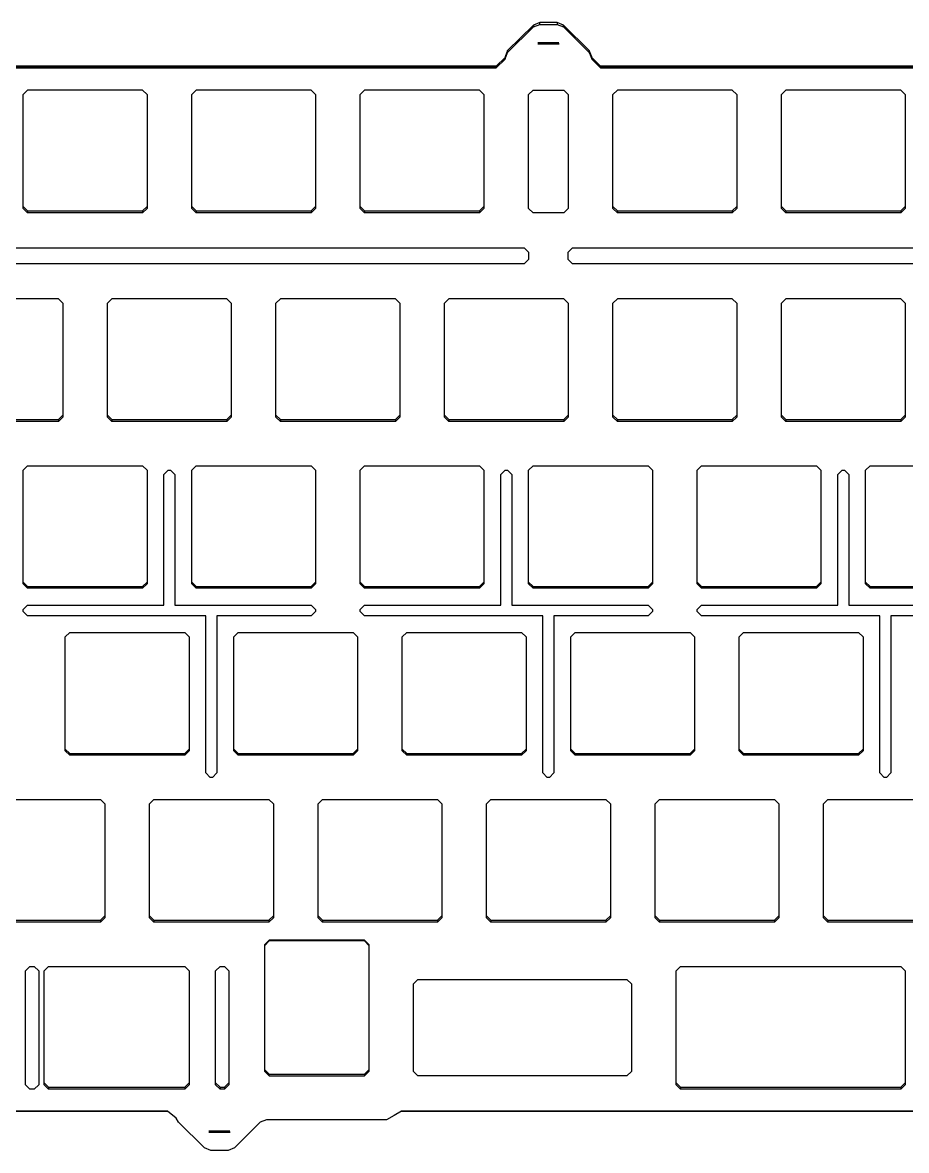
# Model space of a CAD drawing. Extents: x 0 to 305, y -118 to 9.
# Drawn here: x 50.1 to 150, y -118.2 to 9.2 of the extents above; entities that cross this region are included whole.
import ezdxf

# ---------------------------------------------------------------- set-up
doc = ezdxf.new("R2010")
doc.units = 0
doc.layers.get('0').update_dxf_attribs({"linetype": 'continuous'})

# ---------------------------------------------------------------- blocks, each defined once
blk = doc.blocks.new('FACEFEAT')
at = {"color": 0}
for p, q in [((107.84, 8.93), (104.92, 6.05)), ((107.84, 8.93), (104.92, 6.05)), ((107.84, 8.93), (107.84, 8.72)), ((107.84, 8.93), (107.84, 8.72)), ((110.53, 9.22), (108.55, 9.22)), ((110.53, 9.22), (108.55, 9.22)), ((108.55, 9.01), (108.55, 9.22)), ((108.55, 9.01), (108.55, 9.22)), ((108.55, 9.01), (110.53, 9.01)), ((108.55, 9.01), (110.53, 9.01)), ((110.53, 9.22), (110.53, 9.01)), ((110.53, 9.22), (110.53, 9.01)), ((114.15, 6.05), (111.24, 8.93)), ((114.15, 6.05), (111.24, 8.93)), ((111.24, 8.72), (111.24, 8.93)), ((111.24, 8.72), (111.24, 8.93)), ((104.92, 5.84), (107.84, 8.72)), ((104.92, 5.84), (107.84, 8.72)), ((111.24, 8.72), (114.15, 5.84)), ((111.24, 8.72), (114.15, 5.84)), ((104.63, 5.35), (104.63, 5.14)), ((104.63, 5.35), (104.63, 5.14)), ((104.63, 5.08), (104.63, 5.29)), ((104.63, 5.08), (104.63, 5.29)), ((104.63, 5.08), (104.63, 5.14)), ((104.63, 5.08), (104.63, 5.14)), ((104.92, 5.84), (104.92, 6.05)), ((104.92, 5.84), (104.92, 6.05)), ((114.15, 6.05), (114.15, 5.84)), ((114.15, 6.05), (114.15, 5.84)), ((114.44, 5.14), (114.44, 5.35)), ((114.44, 5.14), (114.44, 5.35)), ((114.44, 5.29), (114.44, 5.08)), ((114.44, 5.14), (114.44, 5.08)), ((114.44, 5.14), (114.44, 5.08)), ((103.63, 4.29), (29.72, 4.29)), ((29.72, 4.29), (103.63, 4.29)), ((29.72, 4.09), (103.63, 4.09)), ((103.63, 4.09), (29.72, 4.09)), ((103.63, 4.29), (103.63, 4.09)), ((103.63, 4.29), (103.63, 4.09)), ((189.36, 4.29), (115.44, 4.29)), ((115.44, 4.29), (189.36, 4.29)), ((115.44, 4.09), (115.44, 4.29)), ((115.44, 4.09), (115.44, 4.29)), ((115.44, 4.09), (189.36, 4.09)), ((189.36, 4.09), (115.44, 4.09)), ((63.65, 1.59), (50.65, 1.59)), ((63.65, 1.59), (50.65, 1.59)), ((82.7, 1.59), (69.7, 1.59)), ((82.7, 1.59), (69.7, 1.59)), ((101.75, 1.59), (88.75, 1.59)), ((101.75, 1.59), (88.75, 1.59)), ((107.8, 1.59), (111.28, 1.59)), ((130.33, 1.59), (117.33, 1.59)), ((130.33, 1.59), (117.33, 1.59)), ((149.38, 1.59), (136.38, 1.59)), ((149.38, 1.59), (136.38, 1.59)), ((50.15, -11.78), (50.15, 1.09)), ((50.15, -11.78), (50.15, 1.09)), ((64.15, 1.09), (64.15, -11.78)), ((64.15, 1.09), (64.15, -11.78)), ((69.2, -11.78), (69.2, 1.09)), ((69.2, -11.78), (69.2, 1.09)), ((83.2, 1.09), (83.2, -11.78)), ((83.2, 1.09), (83.2, -11.78)), ((88.25, -11.78), (88.25, 1.09)), ((88.25, -11.78), (88.25, 1.09)), ((102.25, 1.09), (102.25, -11.78)), ((102.25, 1.09), (102.25, -11.78)), ((107.3, -11.78), (107.3, 1.09)), ((111.77, 1.09), (111.77, -11.78)), ((116.83, -11.78), (116.83, 1.09)), ((116.83, -11.78), (116.83, 1.09)), ((130.83, 1.09), (130.83, -11.78)), ((130.83, 1.09), (130.83, -11.78)), ((135.88, -11.78), (135.88, 1.09)), ((135.88, -11.78), (135.88, 1.09)), ((149.88, 1.09), (149.88, -11.78)), ((149.88, 1.09), (149.88, -11.78)), ((50.65, -12.07), (63.65, -12.07)), ((50.65, -12.07), (63.65, -12.07)), ((50.65, -12.07), (50.65, -12.28)), ((50.65, -12.07), (50.65, -12.28)), ((63.65, -12.28), (50.65, -12.28)), ((63.65, -12.28), (50.65, -12.28)), ((63.65, -12.07), (63.65, -12.28)), ((63.65, -12.07), (63.65, -12.28)), ((69.7, -12.07), (82.7, -12.07)), ((69.7, -12.07), (82.7, -12.07)), ((69.7, -12.07), (69.7, -12.28)), ((69.7, -12.07), (69.7, -12.28)), ((82.7, -12.28), (69.7, -12.28)), ((82.7, -12.28), (69.7, -12.28)), ((82.7, -12.07), (82.7, -12.28)), ((82.7, -12.07), (82.7, -12.28)), ((88.75, -12.07), (101.75, -12.07)), ((88.75, -12.07), (101.75, -12.07)), ((88.75, -12.07), (88.75, -12.28)), ((88.75, -12.07), (88.75, -12.28)), ((101.75, -12.28), (88.75, -12.28)), ((101.75, -12.28), (88.75, -12.28)), ((101.75, -12.07), (101.75, -12.28)), ((101.75, -12.07), (101.75, -12.28)), ((111.28, -12.28), (107.8, -12.28)), ((117.33, -12.07), (130.33, -12.07)), ((117.33, -12.07), (130.33, -12.07)), ((117.33, -12.07), (117.33, -12.28)), ((117.33, -12.07), (117.33, -12.28)), ((130.33, -12.28), (117.33, -12.28)), ((130.33, -12.28), (117.33, -12.28)), ((130.33, -12.07), (130.33, -12.28)), ((130.33, -12.07), (130.33, -12.28)), ((136.38, -12.07), (149.38, -12.07)), ((136.38, -12.07), (149.38, -12.07)), ((136.38, -12.07), (136.38, -12.28)), ((136.38, -12.07), (136.38, -12.28)), ((149.38, -12.28), (136.38, -12.28)), ((149.38, -12.28), (136.38, -12.28)), ((149.38, -12.07), (149.38, -12.28)), ((149.38, -12.07), (149.38, -12.28)), ((3.53, -16.24), (106.8, -16.24)), ((112.27, -16.24), (192.53, -16.24)), ((107.3, -16.73), (107.3, -17.54)), ((111.77, -17.54), (111.77, -16.73)), ((106.8, -18.03), (3.53, -18.03)), ((192.53, -18.03), (112.27, -18.03)), ((54.13, -22), (41.13, -22)), ((54.13, -22), (41.13, -22)), ((54.63, -22.49), (54.63, -35.36)), ((54.63, -22.49), (54.63, -35.36)), ((59.68, -35.36), (59.68, -22.49)), ((59.68, -35.36), (59.68, -22.49)), ((73.18, -22), (60.18, -22)), ((73.18, -22), (60.18, -22)), ((73.68, -22.49), (73.68, -35.36)), ((73.68, -22.49), (73.68, -35.36)), ((78.73, -35.36), (78.73, -22.49)), ((78.73, -35.36), (78.73, -22.49)), ((92.23, -22), (79.23, -22)), ((92.23, -22), (79.23, -22)), ((92.73, -22.49), (92.73, -35.36)), ((92.73, -22.49), (92.73, -35.36)), ((97.78, -35.36), (97.78, -22.49)), ((97.78, -35.36), (97.78, -22.49)), ((111.28, -22), (98.28, -22)), ((111.28, -22), (98.28, -22)), ((111.77, -22.49), (111.77, -35.36)), ((111.77, -22.49), (111.77, -35.36)), ((116.83, -35.36), (116.83, -22.49)), ((116.83, -35.36), (116.83, -22.49)), ((130.33, -22), (117.33, -22)), ((130.33, -22), (117.33, -22)), ((130.83, -22.49), (130.83, -35.36)), ((130.83, -22.49), (130.83, -35.36)), ((135.88, -35.36), (135.88, -22.49)), ((135.88, -35.36), (135.88, -22.49)), ((149.38, -22), (136.38, -22)), ((149.38, -22), (136.38, -22)), ((149.88, -22.49), (149.88, -35.36)), ((149.88, -22.49), (149.88, -35.36)), ((41.13, -35.65), (54.13, -35.65)), ((41.13, -35.65), (54.13, -35.65)), ((54.13, -35.65), (54.13, -35.86)), ((54.13, -35.65), (54.13, -35.86)), ((60.18, -35.65), (73.18, -35.65)), ((60.18, -35.65), (73.18, -35.65)), ((60.18, -35.65), (60.18, -35.86)), ((60.18, -35.65), (60.18, -35.86)), ((73.18, -35.65), (73.18, -35.86)), ((73.18, -35.65), (73.18, -35.86)), ((79.23, -35.65), (92.23, -35.65)), ((79.23, -35.65), (92.23, -35.65)), ((79.23, -35.65), (79.23, -35.86)), ((79.23, -35.65), (79.23, -35.86)), ((92.23, -35.65), (92.23, -35.86)), ((92.23, -35.65), (92.23, -35.86)), ((98.28, -35.65), (111.28, -35.65)), ((98.28, -35.65), (111.28, -35.65)), ((98.28, -35.65), (98.28, -35.86)), ((98.28, -35.65), (98.28, -35.86)), ((111.28, -35.65), (111.28, -35.86)), ((111.28, -35.65), (111.28, -35.86)), ((117.33, -35.65), (130.33, -35.65)), ((117.33, -35.65), (130.33, -35.65)), ((117.33, -35.65), (117.33, -35.86)), ((117.33, -35.65), (117.33, -35.86)), ((130.33, -35.65), (130.33, -35.86)), ((130.33, -35.65), (130.33, -35.86)), ((136.38, -35.65), (149.38, -35.65)), ((136.38, -35.65), (149.38, -35.65)), ((136.38, -35.65), (136.38, -35.86)), ((136.38, -35.65), (136.38, -35.86)), ((149.38, -35.65), (149.38, -35.86)), ((149.38, -35.65), (149.38, -35.86)), ((54.13, -35.86), (41.13, -35.86)), ((54.13, -35.86), (41.13, -35.86)), ((73.18, -35.86), (60.18, -35.86)), ((73.18, -35.86), (60.18, -35.86)), ((92.23, -35.86), (79.23, -35.86)), ((92.23, -35.86), (79.23, -35.86)), ((111.28, -35.86), (98.28, -35.86)), ((111.28, -35.86), (98.28, -35.86)), ((130.33, -35.86), (117.33, -35.86)), ((130.33, -35.86), (117.33, -35.86)), ((149.38, -35.86), (136.38, -35.86)), ((149.38, -35.86), (136.38, -35.86)), ((50.15, -54.23), (50.15, -41.35)), ((50.15, -54.23), (50.15, -41.35)), ((50.65, -40.86), (63.65, -40.86)), ((50.65, -40.86), (63.65, -40.86)), ((64.15, -41.35), (64.15, -54.23)), ((64.15, -41.35), (64.15, -54.23)), ((66.05, -56.61), (66.05, -41.85)), ((66.55, -41.35), (66.8, -41.35)), ((67.3, -41.85), (67.3, -56.61)), ((69.2, -54.23), (69.2, -41.35)), ((69.2, -54.23), (69.2, -41.35)), ((69.7, -40.86), (82.7, -40.86)), ((69.7, -40.86), (82.7, -40.86)), ((83.2, -41.35), (83.2, -54.23)), ((83.2, -41.35), (83.2, -54.23)), ((88.25, -54.23), (88.25, -41.35)), ((88.25, -54.23), (88.25, -41.35)), ((88.75, -40.86), (101.75, -40.86)), ((88.75, -40.86), (101.75, -40.86)), ((102.25, -41.35), (102.25, -54.23)), ((102.25, -41.35), (102.25, -54.23)), ((104.15, -56.61), (104.15, -41.85)), ((104.65, -41.35), (104.9, -41.35)), ((105.4, -41.85), (105.4, -56.61)), ((107.3, -54.23), (107.3, -41.35)), ((107.3, -54.23), (107.3, -41.35)), ((107.8, -40.86), (120.8, -40.86)), ((107.8, -40.86), (120.8, -40.86)), ((121.3, -41.35), (121.3, -54.23)), ((121.3, -41.35), (121.3, -54.23)), ((126.35, -54.23), (126.35, -41.35)), ((126.35, -54.23), (126.35, -41.35)), ((126.85, -40.86), (139.85, -40.86)), ((126.85, -40.86), (139.85, -40.86)), ((140.35, -41.35), (140.35, -54.23)), ((140.35, -41.35), (140.35, -54.23)), ((142.25, -56.61), (142.25, -41.85)), ((142.75, -41.35), (143, -41.35)), ((143.5, -41.85), (143.5, -56.61)), ((145.4, -54.23), (145.4, -41.35)), ((145.4, -54.23), (145.4, -41.35)), ((145.9, -40.86), (158.9, -40.86)), ((145.9, -40.86), (158.9, -40.86)), ((50.65, -54.51), (63.65, -54.51)), ((50.65, -54.51), (63.65, -54.51)), ((50.65, -54.51), (50.65, -54.72)), ((50.65, -54.51), (50.65, -54.72)), ((63.65, -54.72), (50.65, -54.72)), ((63.65, -54.72), (50.65, -54.72)), ((63.65, -54.51), (63.65, -54.72)), ((63.65, -54.51), (63.65, -54.72)), ((69.7, -54.51), (82.7, -54.51)), ((69.7, -54.51), (82.7, -54.51)), ((69.7, -54.51), (69.7, -54.72)), ((69.7, -54.51), (69.7, -54.72)), ((82.7, -54.72), (69.7, -54.72)), ((82.7, -54.72), (69.7, -54.72)), ((82.7, -54.51), (82.7, -54.72)), ((82.7, -54.51), (82.7, -54.72)), ((88.75, -54.51), (101.75, -54.51)), ((88.75, -54.51), (101.75, -54.51)), ((88.75, -54.51), (88.75, -54.72)), ((88.75, -54.51), (88.75, -54.72)), ((101.75, -54.72), (88.75, -54.72)), ((101.75, -54.72), (88.75, -54.72)), ((101.75, -54.51), (101.75, -54.72)), ((101.75, -54.51), (101.75, -54.72)), ((107.8, -54.51), (120.8, -54.51)), ((107.8, -54.51), (120.8, -54.51)), ((107.8, -54.51), (107.8, -54.72)), ((107.8, -54.51), (107.8, -54.72)), ((120.8, -54.72), (107.8, -54.72)), ((120.8, -54.72), (107.8, -54.72)), ((120.8, -54.51), (120.8, -54.72)), ((120.8, -54.51), (120.8, -54.72)), ((126.85, -54.51), (139.85, -54.51)), ((126.85, -54.51), (139.85, -54.51)), ((126.85, -54.51), (126.85, -54.72)), ((126.85, -54.51), (126.85, -54.72)), ((139.85, -54.72), (126.85, -54.72)), ((139.85, -54.72), (126.85, -54.72)), ((139.85, -54.51), (139.85, -54.72)), ((139.85, -54.51), (139.85, -54.72)), ((145.9, -54.51), (158.9, -54.51)), ((145.9, -54.51), (158.9, -54.51)), ((145.9, -54.51), (145.9, -54.72)), ((145.9, -54.51), (145.9, -54.72)), ((158.9, -54.72), (145.9, -54.72)), ((158.9, -54.72), (145.9, -54.72)), ((50.15, -57.35), (50.15, -57.1)), ((50.65, -56.61), (66.05, -56.61)), ((67.3, -56.61), (82.7, -56.61)), ((83.2, -57.1), (83.2, -57.35)), ((88.25, -57.35), (88.25, -57.1)), ((88.75, -56.61), (104.15, -56.61)), ((105.4, -56.61), (120.8, -56.61)), ((121.3, -57.1), (121.3, -57.35)), ((126.35, -57.35), (126.35, -57.1)), ((126.85, -56.61), (142.25, -56.61)), ((143.5, -56.61), (158.9, -56.61)), ((70.81, -57.84), (50.65, -57.84)), ((70.81, -75.59), (70.81, -57.84)), ((82.7, -57.84), (72.06, -57.84)), ((72.06, -57.84), (72.06, -75.59)), ((108.91, -57.84), (88.75, -57.84)), ((108.91, -75.59), (108.91, -57.84)), ((120.8, -57.84), (110.16, -57.84)), ((110.16, -57.84), (110.16, -75.59)), ((147.01, -57.84), (126.85, -57.84)), ((147.01, -75.59), (147.01, -57.84)), ((158.9, -57.84), (148.26, -57.84)), ((148.26, -57.84), (148.26, -75.59)), ((55.41, -59.72), (68.41, -59.72)), ((55.41, -59.72), (68.41, -59.72)), ((74.46, -59.72), (87.46, -59.72)), ((74.46, -59.72), (87.46, -59.72)), ((93.51, -59.72), (106.51, -59.72)), ((93.51, -59.72), (106.51, -59.72)), ((112.56, -59.72), (125.56, -59.72)), ((112.56, -59.72), (125.56, -59.72)), ((131.61, -59.72), (144.61, -59.72)), ((131.61, -59.72), (144.61, -59.72)), ((54.91, -73.09), (54.91, -60.22)), ((54.91, -73.09), (54.91, -60.22)), ((68.91, -60.22), (68.91, -73.09)), ((68.91, -60.22), (68.91, -73.09)), ((73.96, -73.09), (73.96, -60.22)), ((73.96, -73.09), (73.96, -60.22)), ((87.96, -60.22), (87.96, -73.09)), ((87.96, -60.22), (87.96, -73.09)), ((93.01, -73.09), (93.01, -60.22)), ((93.01, -73.09), (93.01, -60.22)), ((107.01, -60.22), (107.01, -73.09)), ((107.01, -60.22), (107.01, -73.09)), ((112.06, -73.09), (112.06, -60.22)), ((112.06, -73.09), (112.06, -60.22)), ((126.06, -60.22), (126.06, -73.09)), ((126.06, -60.22), (126.06, -73.09)), ((131.11, -73.09), (131.11, -60.22)), ((131.11, -73.09), (131.11, -60.22)), ((145.11, -60.22), (145.11, -73.09)), ((145.11, -60.22), (145.11, -73.09)), ((55.41, -73.38), (68.41, -73.38)), ((55.41, -73.38), (68.41, -73.38)), ((55.41, -73.38), (55.41, -73.59)), ((55.41, -73.38), (55.41, -73.59)), ((68.41, -73.59), (55.41, -73.59)), ((68.41, -73.59), (55.41, -73.59)), ((68.41, -73.38), (68.41, -73.59)), ((68.41, -73.38), (68.41, -73.59)), ((74.46, -73.38), (87.46, -73.38)), ((74.46, -73.38), (87.46, -73.38)), ((74.46, -73.38), (74.46, -73.59)), ((74.46, -73.38), (74.46, -73.59)), ((87.46, -73.59), (74.46, -73.59)), ((87.46, -73.59), (74.46, -73.59)), ((87.46, -73.38), (87.46, -73.59)), ((87.46, -73.38), (87.46, -73.59)), ((93.51, -73.38), (106.51, -73.38)), ((93.51, -73.38), (106.51, -73.38)), ((93.51, -73.38), (93.51, -73.59)), ((93.51, -73.38), (93.51, -73.59)), ((106.51, -73.59), (93.51, -73.59)), ((106.51, -73.59), (93.51, -73.59)), ((106.51, -73.38), (106.51, -73.59)), ((106.51, -73.38), (106.51, -73.59)), ((112.56, -73.38), (125.56, -73.38)), ((112.56, -73.38), (125.56, -73.38)), ((112.56, -73.38), (112.56, -73.59)), ((112.56, -73.38), (112.56, -73.59)), ((125.56, -73.59), (112.56, -73.59)), ((125.56, -73.59), (112.56, -73.59)), ((125.56, -73.38), (125.56, -73.59)), ((125.56, -73.38), (125.56, -73.59)), ((131.61, -73.38), (144.61, -73.38)), ((131.61, -73.38), (144.61, -73.38)), ((131.61, -73.38), (131.61, -73.59)), ((131.61, -73.38), (131.61, -73.59)), ((144.61, -73.59), (131.61, -73.59)), ((144.61, -73.59), (131.61, -73.59)), ((144.61, -73.38), (144.61, -73.59)), ((144.61, -73.38), (144.61, -73.59)), ((71.56, -76.09), (71.31, -76.09)), ((109.66, -76.09), (109.41, -76.09)), ((147.76, -76.09), (147.51, -76.09)), ((45.89, -78.59), (58.89, -78.59)), ((45.89, -78.59), (58.89, -78.59)), ((64.94, -78.59), (77.94, -78.59)), ((64.94, -78.59), (77.94, -78.59)), ((83.99, -78.59), (96.99, -78.59)), ((83.99, -78.59), (96.99, -78.59)), ((103.04, -78.59), (116.04, -78.59)), ((103.04, -78.59), (116.04, -78.59)), ((122.09, -78.59), (135.09, -78.59)), ((122.09, -78.59), (135.09, -78.59)), ((141.14, -78.59), (154.14, -78.59)), ((141.14, -78.59), (154.14, -78.59)), ((59.39, -79.08), (59.39, -91.96)), ((59.39, -79.08), (59.39, -91.96)), ((64.44, -91.96), (64.44, -79.08)), ((64.44, -91.96), (64.44, -79.08)), ((78.44, -79.08), (78.44, -91.96)), ((78.44, -79.08), (78.44, -91.96)), ((83.49, -91.96), (83.49, -79.08)), ((83.49, -91.96), (83.49, -79.08)), ((97.49, -79.08), (97.49, -91.96)), ((97.49, -79.08), (97.49, -91.96)), ((102.54, -91.96), (102.54, -79.08)), ((102.54, -91.96), (102.54, -79.08)), ((116.54, -79.08), (116.54, -91.96)), ((116.54, -79.08), (116.54, -91.96)), ((121.59, -91.96), (121.59, -79.08)), ((121.59, -91.96), (121.59, -79.08)), ((135.59, -79.08), (135.59, -91.96)), ((135.59, -79.08), (135.59, -91.96)), ((140.64, -91.96), (140.64, -79.08)), ((140.64, -91.96), (140.64, -79.08)), ((45.89, -92.24), (58.89, -92.24)), ((45.89, -92.24), (58.89, -92.24)), ((58.89, -92.45), (45.89, -92.45)), ((58.89, -92.45), (45.89, -92.45)), ((58.89, -92.24), (58.89, -92.45)), ((58.89, -92.24), (58.89, -92.45)), ((64.94, -92.24), (77.94, -92.24)), ((64.94, -92.24), (77.94, -92.24)), ((64.94, -92.24), (64.94, -92.45)), ((64.94, -92.24), (64.94, -92.45)), ((77.94, -92.45), (64.94, -92.45)), ((77.94, -92.45), (64.94, -92.45)), ((77.94, -92.24), (77.94, -92.45)), ((77.94, -92.24), (77.94, -92.45)), ((83.99, -92.24), (96.99, -92.24)), ((83.99, -92.24), (96.99, -92.24)), ((83.99, -92.24), (83.99, -92.45)), ((83.99, -92.24), (83.99, -92.45)), ((96.99, -92.45), (83.99, -92.45)), ((96.99, -92.45), (83.99, -92.45)), ((96.99, -92.24), (96.99, -92.45)), ((96.99, -92.24), (96.99, -92.45)), ((103.04, -92.24), (116.04, -92.24)), ((103.04, -92.24), (116.04, -92.24)), ((103.04, -92.24), (103.04, -92.45)), ((103.04, -92.24), (103.04, -92.45)), ((116.04, -92.45), (103.04, -92.45)), ((116.04, -92.45), (103.04, -92.45)), ((116.04, -92.24), (116.04, -92.45)), ((116.04, -92.24), (116.04, -92.45)), ((122.09, -92.24), (135.09, -92.24)), ((122.09, -92.24), (135.09, -92.24)), ((122.09, -92.24), (122.09, -92.45)), ((122.09, -92.24), (122.09, -92.45)), ((135.09, -92.45), (122.09, -92.45)), ((135.09, -92.45), (122.09, -92.45)), ((135.09, -92.24), (135.09, -92.45)), ((135.09, -92.24), (135.09, -92.45)), ((141.14, -92.24), (154.14, -92.24)), ((141.14, -92.24), (154.14, -92.24)), ((141.14, -92.24), (141.14, -92.45)), ((141.14, -92.24), (141.14, -92.45)), ((154.14, -92.45), (141.14, -92.45)), ((154.14, -92.45), (141.14, -92.45)), ((77.47, -109.34), (77.47, -94.98)), ((77.47, -109.34), (77.47, -95.07)), ((88.73, -94.48), (77.97, -94.48)), ((88.73, -94.57), (77.97, -94.57)), ((89.23, -94.98), (89.23, -109.34)), ((89.23, -95.07), (89.23, -109.34)), ((50.41, -110.82), (50.41, -97.95)), ((50.91, -97.45), (51.41, -97.45)), ((51.91, -97.95), (51.91, -110.82)), ((52.53, -110.82), (52.53, -97.95)), ((52.53, -110.82), (52.53, -97.95)), ((53.03, -97.45), (68.41, -97.45)), ((53.03, -97.45), (68.41, -97.45)), ((68.91, -97.95), (68.91, -110.82)), ((68.91, -97.95), (68.91, -110.82)), ((71.91, -110.82), (71.91, -97.95)), ((71.91, -110.82), (71.91, -97.95)), ((72.41, -97.45), (72.91, -97.45)), ((72.41, -97.45), (72.91, -97.45)), ((73.41, -97.95), (73.41, -110.82)), ((73.41, -97.95), (73.41, -110.82)), ((123.97, -110.82), (123.97, -97.95)), ((123.97, -110.82), (123.97, -97.95)), ((124.47, -97.45), (149.38, -97.45)), ((124.47, -97.45), (149.38, -97.45)), ((149.88, -97.95), (149.88, -110.82)), ((149.88, -97.95), (149.88, -110.82)), ((94.77, -98.94), (118.42, -98.94)), ((94.27, -109.34), (94.27, -99.43)), ((118.92, -99.43), (118.92, -109.34)), ((77.97, -109.62), (88.73, -109.62)), ((77.97, -109.62), (88.73, -109.62)), ((77.97, -109.83), (77.97, -109.62)), ((77.97, -109.83), (77.97, -109.62)), ((88.73, -109.62), (88.73, -109.83)), ((88.73, -109.62), (88.73, -109.83)), ((77.97, -109.83), (88.73, -109.83)), ((77.97, -109.83), (88.73, -109.83)), ((118.42, -109.83), (94.77, -109.83)), ((51.41, -111.32), (50.91, -111.32)), ((53.03, -111.11), (68.41, -111.11)), ((53.03, -111.11), (68.41, -111.11)), ((53.03, -111.11), (53.03, -111.32)), ((53.03, -111.11), (53.03, -111.32)), ((68.41, -111.32), (53.03, -111.32)), ((68.41, -111.32), (53.03, -111.32)), ((68.41, -111.11), (68.41, -111.32)), ((68.41, -111.11), (68.41, -111.32)), ((72.41, -111.11), (72.91, -111.11)), ((72.41, -111.11), (72.91, -111.11)), ((72.41, -111.11), (72.41, -111.32)), ((72.41, -111.11), (72.41, -111.32)), ((72.91, -111.32), (72.41, -111.32)), ((72.91, -111.32), (72.41, -111.32)), ((72.91, -111.11), (72.91, -111.32)), ((72.91, -111.11), (72.91, -111.32)), ((124.47, -111.11), (149.38, -111.11)), ((124.47, -111.11), (149.38, -111.11)), ((124.47, -111.11), (124.47, -111.32)), ((124.47, -111.11), (124.47, -111.32)), ((149.38, -111.32), (124.47, -111.32)), ((149.38, -111.32), (124.47, -111.32)), ((149.38, -111.11), (149.38, -111.32)), ((149.38, -111.11), (149.38, -111.32)), ((66.48, -113.82), (30.89, -113.82)), ((30.89, -113.82), (66.48, -113.82)), ((173.75, -113.82), (92.94, -113.82)), ((92.94, -113.82), (173.75, -113.82)), ((70.64, -117.96), (67.72, -115.07)), ((70.64, -117.96), (67.72, -115.07)), ((76.95, -115.07), (74.04, -117.96)), ((76.95, -115.07), (74.04, -117.96)), ((91.23, -114.78), (77.66, -114.78)), ((91.23, -114.78), (77.66, -114.78)), ((73.33, -118.25), (71.35, -118.25)), ((73.33, -118.25), (71.35, -118.25))]:
    blk.add_line(p, q, dxfattribs=at)
for points in [[(108.55, 9.22), (107.84, 8.93)], [(108.55, 9.22), (107.84, 8.93)], [(107.84, 8.72), (108.55, 9.01)], [(107.84, 8.72), (108.55, 9.01)], [(111.24, 8.93), (110.53, 9.22)], [(111.24, 8.93), (110.53, 9.22)], [(110.53, 9.01), (111.24, 8.72)], [(110.53, 9.01), (111.24, 8.72)], [(110.73, 6.94), (108.34, 6.94)], [(110.73, 6.94), (108.34, 6.94)], [(110.74, 6.83), (108.34, 6.83)], [(108.34, 6.83), (110.74, 6.83)], [(110.74, 6.83), (108.34, 6.83)], [(108.34, 6.83), (110.74, 6.83)], [(104.63, 5.29), (103.63, 4.29)], [(104.63, 5.29), (103.63, 4.29)], [(104.92, 6.05), (104.63, 5.35)], [(104.92, 6.05), (104.63, 5.35)], [(104.63, 5.14), (104.92, 5.84)], [(104.63, 5.14), (104.92, 5.84)], [(114.44, 5.35), (114.15, 6.05)], [(114.44, 5.35), (114.15, 6.05)], [(114.15, 5.84), (114.44, 5.14)], [(114.15, 5.84), (114.44, 5.14)], [(115.44, 4.29), (114.44, 5.29)], [(115.44, 4.29), (114.44, 5.29)], [(103.63, 4.09), (104.63, 5.08)], [(103.63, 4.09), (104.63, 5.08)], [(114.44, 5.08), (115.44, 4.09)], [(114.44, 5.08), (115.44, 4.09)], [(50.15, 1.09), (50.65, 1.59)], [(50.15, 1.09), (50.65, 1.59)], [(63.65, 1.59), (64.15, 1.09)], [(63.65, 1.59), (64.15, 1.09)], [(69.2, 1.09), (69.7, 1.59)], [(69.2, 1.09), (69.7, 1.59)], [(82.7, 1.59), (83.2, 1.09)], [(82.7, 1.59), (83.2, 1.09)], [(88.25, 1.09), (88.75, 1.59)], [(88.25, 1.09), (88.75, 1.59)], [(101.75, 1.59), (102.25, 1.09)], [(101.75, 1.59), (102.25, 1.09)], [(107.3, 1.09), (107.8, 1.59)], [(111.28, 1.59), (111.77, 1.09)], [(116.83, 1.09), (117.33, 1.59)], [(116.83, 1.09), (117.33, 1.59)], [(130.33, 1.59), (130.83, 1.09)], [(130.33, 1.59), (130.83, 1.09)], [(135.88, 1.09), (136.38, 1.59)], [(135.88, 1.09), (136.38, 1.59)], [(149.38, 1.59), (149.88, 1.09)], [(149.38, 1.59), (149.88, 1.09)], [(50.15, -11.57), (50.65, -12.07)], [(50.15, -11.57), (50.65, -12.07)], [(50.65, -12.28), (50.15, -11.78)], [(50.65, -12.28), (50.15, -11.78)], [(63.65, -12.07), (64.15, -11.57)], [(63.65, -12.07), (64.15, -11.57)], [(64.15, -11.78), (63.65, -12.28)], [(64.15, -11.78), (63.65, -12.28)], [(69.2, -11.57), (69.7, -12.07)], [(69.2, -11.57), (69.7, -12.07)], [(69.7, -12.28), (69.2, -11.78)], [(69.7, -12.28), (69.2, -11.78)], [(82.7, -12.07), (83.2, -11.57)], [(82.7, -12.07), (83.2, -11.57)], [(83.2, -11.78), (82.7, -12.28)], [(83.2, -11.78), (82.7, -12.28)], [(88.25, -11.57), (88.75, -12.07)], [(88.25, -11.57), (88.75, -12.07)], [(88.75, -12.28), (88.25, -11.78)], [(88.75, -12.28), (88.25, -11.78)], [(101.75, -12.07), (102.25, -11.57)], [(101.75, -12.07), (102.25, -11.57)], [(102.25, -11.78), (101.75, -12.28)], [(102.25, -11.78), (101.75, -12.28)], [(107.8, -12.28), (107.3, -11.78)], [(111.77, -11.78), (111.28, -12.28)], [(116.83, -11.57), (117.33, -12.07)], [(116.83, -11.57), (117.33, -12.07)], [(117.33, -12.28), (116.83, -11.78)], [(117.33, -12.28), (116.83, -11.78)], [(130.33, -12.07), (130.83, -11.57)], [(130.33, -12.07), (130.83, -11.57)], [(130.83, -11.78), (130.33, -12.28)], [(130.83, -11.78), (130.33, -12.28)], [(135.88, -11.57), (136.38, -12.07)], [(135.88, -11.57), (136.38, -12.07)], [(136.38, -12.28), (135.88, -11.78)], [(136.38, -12.28), (135.88, -11.78)], [(149.38, -12.07), (149.88, -11.57)], [(149.38, -12.07), (149.88, -11.57)], [(149.88, -11.78), (149.38, -12.28)], [(149.88, -11.78), (149.38, -12.28)], [(107.3, -16.73), (106.8, -16.24)], [(112.27, -16.24), (111.77, -16.73)], [(106.8, -18.03), (107.3, -17.54)], [(111.77, -17.54), (112.27, -18.03)], [(54.13, -22), (54.63, -22.49)], [(54.13, -22), (54.63, -22.49)], [(59.68, -22.49), (60.18, -22)], [(59.68, -22.49), (60.18, -22)], [(73.18, -22), (73.68, -22.49)], [(73.18, -22), (73.68, -22.49)], [(78.73, -22.49), (79.23, -22)], [(78.73, -22.49), (79.23, -22)], [(92.23, -22), (92.73, -22.49)], [(92.23, -22), (92.73, -22.49)], [(97.78, -22.49), (98.28, -22)], [(97.78, -22.49), (98.28, -22)], [(111.28, -22), (111.77, -22.49)], [(111.28, -22), (111.77, -22.49)], [(116.83, -22.49), (117.33, -22)], [(116.83, -22.49), (117.33, -22)], [(130.33, -22), (130.83, -22.49)], [(130.33, -22), (130.83, -22.49)], [(135.88, -22.49), (136.38, -22)], [(135.88, -22.49), (136.38, -22)], [(149.38, -22), (149.88, -22.49)], [(149.38, -22), (149.88, -22.49)], [(54.13, -35.65), (54.63, -35.16)], [(54.13, -35.65), (54.63, -35.16)], [(54.63, -35.36), (54.13, -35.86)], [(54.63, -35.36), (54.13, -35.86)], [(59.68, -35.16), (60.18, -35.65)], [(59.68, -35.16), (60.18, -35.65)], [(60.18, -35.86), (59.68, -35.36)], [(60.18, -35.86), (59.68, -35.36)], [(73.18, -35.65), (73.68, -35.16)], [(73.18, -35.65), (73.68, -35.16)], [(73.68, -35.36), (73.18, -35.86)], [(73.68, -35.36), (73.18, -35.86)], [(78.73, -35.16), (79.23, -35.65)], [(78.73, -35.16), (79.23, -35.65)], [(79.23, -35.86), (78.73, -35.36)], [(79.23, -35.86), (78.73, -35.36)], [(92.23, -35.65), (92.73, -35.16)], [(92.23, -35.65), (92.73, -35.16)], [(92.73, -35.36), (92.23, -35.86)], [(92.73, -35.36), (92.23, -35.86)], [(97.78, -35.16), (98.28, -35.65)], [(97.78, -35.16), (98.28, -35.65)], [(98.28, -35.86), (97.78, -35.36)], [(98.28, -35.86), (97.78, -35.36)], [(111.28, -35.65), (111.77, -35.16)], [(111.28, -35.65), (111.77, -35.16)], [(111.77, -35.36), (111.28, -35.86)], [(111.77, -35.36), (111.28, -35.86)], [(116.83, -35.16), (117.33, -35.65)], [(116.83, -35.16), (117.33, -35.65)], [(117.33, -35.86), (116.83, -35.36)], [(117.33, -35.86), (116.83, -35.36)], [(130.33, -35.65), (130.83, -35.16)], [(130.33, -35.65), (130.83, -35.16)], [(130.83, -35.36), (130.33, -35.86)], [(130.83, -35.36), (130.33, -35.86)], [(135.88, -35.16), (136.38, -35.65)], [(135.88, -35.16), (136.38, -35.65)], [(136.38, -35.86), (135.88, -35.36)], [(136.38, -35.86), (135.88, -35.36)], [(149.38, -35.65), (149.88, -35.16)], [(149.38, -35.65), (149.88, -35.16)], [(149.88, -35.36), (149.38, -35.86)], [(149.88, -35.36), (149.38, -35.86)], [(50.15, -41.35), (50.65, -40.86)], [(50.15, -41.35), (50.65, -40.86)], [(63.65, -40.86), (64.15, -41.35)], [(63.65, -40.86), (64.15, -41.35)], [(66.05, -41.85), (66.55, -41.35)], [(66.8, -41.35), (67.3, -41.85)], [(69.2, -41.35), (69.7, -40.86)], [(69.2, -41.35), (69.7, -40.86)], [(82.7, -40.86), (83.2, -41.35)], [(82.7, -40.86), (83.2, -41.35)], [(88.25, -41.35), (88.75, -40.86)], [(88.25, -41.35), (88.75, -40.86)], [(101.75, -40.86), (102.25, -41.35)], [(101.75, -40.86), (102.25, -41.35)], [(104.15, -41.85), (104.65, -41.35)], [(104.9, -41.35), (105.4, -41.85)], [(107.3, -41.35), (107.8, -40.86)], [(107.3, -41.35), (107.8, -40.86)], [(120.8, -40.86), (121.3, -41.35)], [(120.8, -40.86), (121.3, -41.35)], [(126.35, -41.35), (126.85, -40.86)], [(126.35, -41.35), (126.85, -40.86)], [(139.85, -40.86), (140.35, -41.35)], [(139.85, -40.86), (140.35, -41.35)], [(142.25, -41.85), (142.75, -41.35)], [(143, -41.35), (143.5, -41.85)], [(145.4, -41.35), (145.9, -40.86)], [(145.4, -41.35), (145.9, -40.86)], [(50.15, -54.02), (50.65, -54.51)], [(50.15, -54.02), (50.65, -54.51)], [(50.65, -54.72), (50.15, -54.23)], [(50.65, -54.72), (50.15, -54.23)], [(63.65, -54.51), (64.15, -54.02)], [(63.65, -54.51), (64.15, -54.02)], [(64.15, -54.23), (63.65, -54.72)], [(64.15, -54.23), (63.65, -54.72)], [(69.2, -54.02), (69.7, -54.51)], [(69.2, -54.02), (69.7, -54.51)], [(69.7, -54.72), (69.2, -54.23)], [(69.7, -54.72), (69.2, -54.23)], [(82.7, -54.51), (83.2, -54.02)], [(82.7, -54.51), (83.2, -54.02)], [(83.2, -54.23), (82.7, -54.72)], [(83.2, -54.23), (82.7, -54.72)], [(88.25, -54.02), (88.75, -54.51)], [(88.25, -54.02), (88.75, -54.51)], [(88.75, -54.72), (88.25, -54.23)], [(88.75, -54.72), (88.25, -54.23)], [(101.75, -54.51), (102.25, -54.02)], [(101.75, -54.51), (102.25, -54.02)], [(102.25, -54.23), (101.75, -54.72)], [(102.25, -54.23), (101.75, -54.72)], [(107.3, -54.02), (107.8, -54.51)], [(107.3, -54.02), (107.8, -54.51)], [(107.8, -54.72), (107.3, -54.23)], [(107.8, -54.72), (107.3, -54.23)], [(120.8, -54.51), (121.3, -54.02)], [(120.8, -54.51), (121.3, -54.02)], [(121.3, -54.23), (120.8, -54.72)], [(121.3, -54.23), (120.8, -54.72)], [(126.35, -54.02), (126.85, -54.51)], [(126.35, -54.02), (126.85, -54.51)], [(126.85, -54.72), (126.35, -54.23)], [(126.85, -54.72), (126.35, -54.23)], [(139.85, -54.51), (140.35, -54.02)], [(139.85, -54.51), (140.35, -54.02)], [(140.35, -54.23), (139.85, -54.72)], [(140.35, -54.23), (139.85, -54.72)], [(145.4, -54.02), (145.9, -54.51)], [(145.4, -54.02), (145.9, -54.51)], [(145.9, -54.72), (145.4, -54.23)], [(145.9, -54.72), (145.4, -54.23)], [(50.15, -57.1), (50.65, -56.61)], [(50.65, -57.84), (50.15, -57.35)], [(82.7, -56.61), (83.2, -57.1)], [(83.2, -57.35), (82.7, -57.84)], [(88.25, -57.1), (88.75, -56.61)], [(88.75, -57.84), (88.25, -57.35)], [(120.8, -56.61), (121.3, -57.1)], [(121.3, -57.35), (120.8, -57.84)], [(126.35, -57.1), (126.85, -56.61)], [(126.85, -57.84), (126.35, -57.35)], [(54.91, -60.22), (55.41, -59.72)], [(54.91, -60.22), (55.41, -59.72)], [(68.41, -59.72), (68.91, -60.22)], [(68.41, -59.72), (68.91, -60.22)], [(73.96, -60.22), (74.46, -59.72)], [(73.96, -60.22), (74.46, -59.72)], [(87.46, -59.72), (87.96, -60.22)], [(87.46, -59.72), (87.96, -60.22)], [(93.01, -60.22), (93.51, -59.72)], [(93.01, -60.22), (93.51, -59.72)], [(106.51, -59.72), (107.01, -60.22)], [(106.51, -59.72), (107.01, -60.22)], [(112.06, -60.22), (112.56, -59.72)], [(112.06, -60.22), (112.56, -59.72)], [(125.56, -59.72), (126.06, -60.22)], [(125.56, -59.72), (126.06, -60.22)], [(131.11, -60.22), (131.61, -59.72)], [(131.11, -60.22), (131.61, -59.72)], [(144.61, -59.72), (145.11, -60.22)], [(144.61, -59.72), (145.11, -60.22)], [(54.91, -72.88), (55.41, -73.38)], [(54.91, -72.88), (55.41, -73.38)], [(55.41, -73.59), (54.91, -73.09)], [(55.41, -73.59), (54.91, -73.09)], [(68.41, -73.38), (68.91, -72.88)], [(68.41, -73.38), (68.91, -72.88)], [(68.91, -73.09), (68.41, -73.59)], [(68.91, -73.09), (68.41, -73.59)], [(73.96, -72.88), (74.46, -73.38)], [(73.96, -72.88), (74.46, -73.38)], [(74.46, -73.59), (73.96, -73.09)], [(74.46, -73.59), (73.96, -73.09)], [(87.46, -73.38), (87.96, -72.88)], [(87.46, -73.38), (87.96, -72.88)], [(87.96, -73.09), (87.46, -73.59)], [(87.96, -73.09), (87.46, -73.59)], [(93.01, -72.88), (93.51, -73.38)], [(93.01, -72.88), (93.51, -73.38)], [(93.51, -73.59), (93.01, -73.09)], [(93.51, -73.59), (93.01, -73.09)], [(106.51, -73.38), (107.01, -72.88)], [(106.51, -73.38), (107.01, -72.88)], [(107.01, -73.09), (106.51, -73.59)], [(107.01, -73.09), (106.51, -73.59)], [(112.06, -72.88), (112.56, -73.38)], [(112.06, -72.88), (112.56, -73.38)], [(112.56, -73.59), (112.06, -73.09)], [(112.56, -73.59), (112.06, -73.09)], [(125.56, -73.38), (126.06, -72.88)], [(125.56, -73.38), (126.06, -72.88)], [(126.06, -73.09), (125.56, -73.59)], [(126.06, -73.09), (125.56, -73.59)], [(131.11, -72.88), (131.61, -73.38)], [(131.11, -72.88), (131.61, -73.38)], [(131.61, -73.59), (131.11, -73.09)], [(131.61, -73.59), (131.11, -73.09)], [(144.61, -73.38), (145.11, -72.88)], [(144.61, -73.38), (145.11, -72.88)], [(145.11, -73.09), (144.61, -73.59)], [(145.11, -73.09), (144.61, -73.59)], [(71.31, -76.09), (70.81, -75.59)], [(72.06, -75.59), (71.56, -76.09)], [(109.41, -76.09), (108.91, -75.59)], [(110.16, -75.59), (109.66, -76.09)], [(147.51, -76.09), (147.01, -75.59)], [(148.26, -75.59), (147.76, -76.09)], [(58.89, -78.59), (59.39, -79.08)], [(58.89, -78.59), (59.39, -79.08)], [(64.44, -79.08), (64.94, -78.59)], [(64.44, -79.08), (64.94, -78.59)], [(77.94, -78.59), (78.44, -79.08)], [(77.94, -78.59), (78.44, -79.08)], [(83.49, -79.08), (83.99, -78.59)], [(83.49, -79.08), (83.99, -78.59)], [(96.99, -78.59), (97.49, -79.08)], [(96.99, -78.59), (97.49, -79.08)], [(102.54, -79.08), (103.04, -78.59)], [(102.54, -79.08), (103.04, -78.59)], [(116.04, -78.59), (116.54, -79.08)], [(116.04, -78.59), (116.54, -79.08)], [(121.59, -79.08), (122.09, -78.59)], [(121.59, -79.08), (122.09, -78.59)], [(135.09, -78.59), (135.59, -79.08)], [(135.09, -78.59), (135.59, -79.08)], [(140.64, -79.08), (141.14, -78.59)], [(140.64, -79.08), (141.14, -78.59)], [(58.89, -92.24), (59.39, -91.75)], [(58.89, -92.24), (59.39, -91.75)], [(64.44, -91.75), (64.94, -92.24)], [(64.44, -91.75), (64.94, -92.24)], [(77.94, -92.24), (78.44, -91.75)], [(77.94, -92.24), (78.44, -91.75)], [(83.49, -91.75), (83.99, -92.24)], [(83.49, -91.75), (83.99, -92.24)], [(96.99, -92.24), (97.49, -91.75)], [(96.99, -92.24), (97.49, -91.75)], [(102.54, -91.75), (103.04, -92.24)], [(102.54, -91.75), (103.04, -92.24)], [(116.04, -92.24), (116.54, -91.75)], [(116.04, -92.24), (116.54, -91.75)], [(121.59, -91.75), (122.09, -92.24)], [(121.59, -91.75), (122.09, -92.24)], [(135.09, -92.24), (135.59, -91.75)], [(135.09, -92.24), (135.59, -91.75)], [(140.64, -91.75), (141.14, -92.24)], [(140.64, -91.75), (141.14, -92.24)], [(59.39, -91.96), (58.89, -92.45)], [(59.39, -91.96), (58.89, -92.45)], [(64.94, -92.45), (64.44, -91.96)], [(64.94, -92.45), (64.44, -91.96)], [(78.44, -91.96), (77.94, -92.45)], [(78.44, -91.96), (77.94, -92.45)], [(83.99, -92.45), (83.49, -91.96)], [(83.99, -92.45), (83.49, -91.96)], [(97.49, -91.96), (96.99, -92.45)], [(97.49, -91.96), (96.99, -92.45)], [(103.04, -92.45), (102.54, -91.96)], [(103.04, -92.45), (102.54, -91.96)], [(116.54, -91.96), (116.04, -92.45)], [(116.54, -91.96), (116.04, -92.45)], [(122.09, -92.45), (121.59, -91.96)], [(122.09, -92.45), (121.59, -91.96)], [(135.59, -91.96), (135.09, -92.45)], [(135.59, -91.96), (135.09, -92.45)], [(141.14, -92.45), (140.64, -91.96)], [(141.14, -92.45), (140.64, -91.96)], [(77.97, -94.48), (77.47, -94.98)], [(77.97, -94.57), (77.47, -95.07)], [(89.23, -94.98), (88.73, -94.48)], [(89.23, -95.07), (88.73, -94.57)], [(50.41, -97.95), (50.91, -97.45)], [(51.41, -97.45), (51.91, -97.95)], [(52.53, -97.95), (53.03, -97.45)], [(52.53, -97.95), (53.03, -97.45)], [(68.41, -97.45), (68.91, -97.95)], [(68.41, -97.45), (68.91, -97.95)], [(71.91, -97.95), (72.41, -97.45)], [(71.91, -97.95), (72.41, -97.45)], [(72.91, -97.45), (73.41, -97.95)], [(72.91, -97.45), (73.41, -97.95)], [(123.97, -97.95), (124.47, -97.45)], [(123.97, -97.95), (124.47, -97.45)], [(149.38, -97.45), (149.88, -97.95)], [(149.38, -97.45), (149.88, -97.95)], [(94.77, -98.94), (94.27, -99.43)], [(118.92, -99.43), (118.42, -98.94)], [(77.97, -109.62), (77.47, -109.13)], [(77.97, -109.62), (77.47, -109.13)], [(77.47, -109.34), (77.97, -109.83)], [(77.47, -109.34), (77.97, -109.83)], [(89.23, -109.13), (88.73, -109.62)], [(89.23, -109.13), (88.73, -109.62)], [(88.73, -109.83), (89.23, -109.34)], [(88.73, -109.83), (89.23, -109.34)], [(94.27, -109.34), (94.77, -109.83)], [(118.42, -109.83), (118.92, -109.34)], [(50.91, -111.32), (50.41, -110.82)], [(51.91, -110.82), (51.41, -111.32)], [(52.53, -110.61), (53.03, -111.11)], [(52.53, -110.61), (53.03, -111.11)], [(53.03, -111.32), (52.53, -110.82)], [(53.03, -111.32), (52.53, -110.82)], [(68.41, -111.11), (68.91, -110.61)], [(68.41, -111.11), (68.91, -110.61)], [(68.91, -110.82), (68.41, -111.32)], [(68.91, -110.82), (68.41, -111.32)], [(71.91, -110.61), (72.41, -111.11)], [(71.91, -110.61), (72.41, -111.11)], [(72.41, -111.32), (71.91, -110.82)], [(72.41, -111.32), (71.91, -110.82)], [(72.91, -111.11), (73.41, -110.61)], [(72.91, -111.11), (73.41, -110.61)], [(73.41, -110.82), (72.91, -111.32)], [(73.41, -110.82), (72.91, -111.32)], [(123.97, -110.61), (124.47, -111.11)], [(123.97, -110.61), (124.47, -111.11)], [(124.47, -111.32), (123.97, -110.82)], [(124.47, -111.32), (123.97, -110.82)], [(149.38, -111.11), (149.88, -110.61)], [(149.38, -111.11), (149.88, -110.61)], [(149.88, -110.82), (149.38, -111.32)], [(149.88, -110.82), (149.38, -111.32)], [(67.46, -114.59), (66.48, -113.82)], [(67.46, -114.59), (66.48, -113.82)], [(67.72, -115.07), (67.46, -114.59)], [(67.72, -115.07), (67.46, -114.59)], [(92.08, -114.3), (91.23, -114.78)], [(92.08, -114.3), (91.23, -114.78)], [(92.94, -113.82), (92.08, -114.3)], [(92.94, -113.82), (92.08, -114.3)], [(77.66, -114.78), (76.95, -115.07)], [(77.66, -114.78), (76.95, -115.07)], [(73.53, -116.07), (71.14, -116.07)], [(73.53, -116.07), (71.14, -116.07)], [(71.14, -116.17), (73.54, -116.17)], [(73.54, -116.17), (71.14, -116.17)], [(71.14, -116.17), (73.54, -116.17)], [(73.54, -116.17), (71.14, -116.17)], [(71.35, -118.25), (70.64, -117.96)], [(71.35, -118.25), (70.64, -117.96)], [(74.04, -117.96), (73.33, -118.25)], [(74.04, -117.96), (73.33, -118.25)]]:
    blk.add_lwpolyline(points, dxfattribs=at)

msp = doc.modelspace()

# ---------------------------------------------------------------- block references
at = {"color": 0}
msp.add_blockref('FACEFEAT', (0, 0), dxfattribs=at)

doc.saveas('drawing.dxf')
